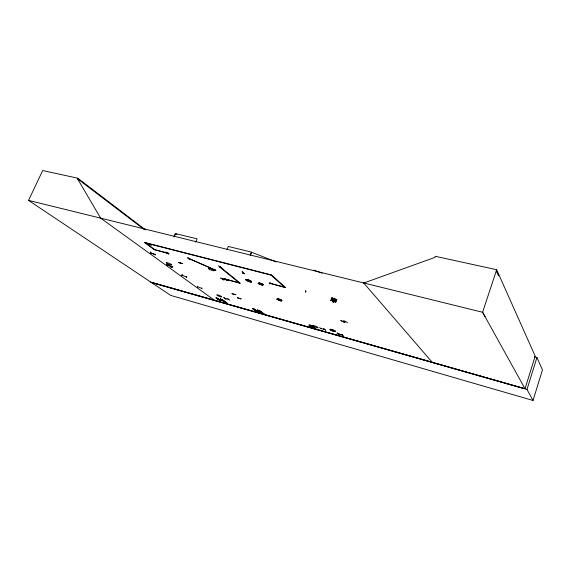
<?xml version="1.0" encoding="UTF-8"?>
<svg xmlns="http://www.w3.org/2000/svg" width="571" height="571" viewBox="0 0 571 571"><rect width="100%" height="100%" fill="white"/><g stroke="black" fill="none" stroke-linecap="round" stroke-linejoin="round"><path stroke-width="0.86" d="M244.452 273.766L242.261 271.639M229.799 300.189L227.693 298.662M314.393 328.339L311.552 326.648M150.366 252.132L150.537 253.224L150.58 252.182M150.537 252.204L150.537 253.146M155.155 255.073L155.419 254.209M315.67 328.603L312.544 328.011M227.265 280.547L223.996 278.534M224.118 278.577L227.444 280.575M343.571 320.552L347.539 322.594M178.495 262.489L182.492 263.638L178.587 262.567M224.025 278.869L228.093 279.968M224.103 278.962L228.179 280.047M242.789 273.316L243.082 272.21L243.01 273.359M243.689 273.109L243.182 272.788M181.849 275.565L182.099 274.765L181.878 275.543M182.285 274.829L182.078 275.593M182.677 275.458L182.213 275.265M145.526 229.877L77.784 178.209L42.697 170.529L28.55 200.392L170.7 295.407L533.029 400.471L542.45 369.922L536.947 357.46L534.377 356.782M186.403 277.385L186.646 276.614M533.029 400.471L526.997 389.465L536.947 357.46M186.589 277.477L186.831 276.728M496.656 269.712L482.602 312.266L525.027 388.723L535.184 356.126L496.656 269.712L435.245 256.279L434.845 257.428L363.748 283.023M277.499 298.44L282.117 300.332L277.52 298.44M336.34 301.038L331.144 298.983L336.319 301.095M336.876 299.718L331.623 297.712L336.854 299.775M330.659 300.31L335.869 302.195L330.702 300.189M331.094 299.14L336.398 300.896M333.35 300.574L333.186 301.188L333.571 300.075M333.186 301.188L333.414 300.574M334.313 298.255L333.935 299.846M333.578 300.767L333.364 301.252L333.778 300.282M333.293 302.502L333.607 300.66M333.899 299.953L334.542 298.369M333.55 301.302L333.3 302.473L333.6 301.053M313.929 328.004L310.959 326.533M257.271 309.889L262.11 313.686L261.846 313.029M270.768 274.294L270.604 274.722L284.822 287.456M250.212 255.323L251.504 252.118L228.286 246.458L226.994 249.606M250.276 255.423L251.568 252.211L276.285 261.953M195.71 242.133L197.088 238.849L175.568 233.603L174.198 236.829M258.099 283.544L262.96 285.414L258.142 283.473M270.319 282.945L269.605 283.858L270.311 282.959M174.012 236.744L175.39 233.518L176.76 234.624M524.171 388.48L214.667 300.432L100.624 218.115L77.52 178.78L77.784 178.209M235.744 294.707L231.99 293.708M235.802 294.715L232.004 293.644M340.908 320.509L344.913 322.472M344.763 322.522L340.916 320.552M220.741 278.006L224.075 280.04L220.749 278.048M261.033 283.673L260.711 284.444M261.09 283.594L260.462 284.358M215.767 270.197L211.598 269.119L215.859 270.261M311.116 326.548L314.207 328.311M312.815 326.848L309.518 326.205L312.929 326.905M168.845 253.36L164.848 252.339L168.973 253.431M321.066 328.903L319.632 327.554M225.809 299.054L223.839 297.584M225.973 299.083L223.825 297.605M337.097 333.036L338.817 334.478L337.318 333.107M338.796 334.428L337.275 333.064M218.536 265.765L221.105 267.692M168.317 254.009L165.768 252.075L168.538 253.995M305.442 290.81L305.449 292.081M305.699 290.867L305.442 291.995M279.576 299.461L279.048 300.068M279.155 300.21L279.876 299.49M166.468 264.758L168.688 264.865L166.489 264.744M166.661 264.823L168.645 264.808M197.33 286.235L197.752 287.156M219.642 300.41L215.945 297.784L219.514 300.317M216.173 297.848L219.821 300.46M220.684 298.918L220.32 298.904L225.638 302.887M225.902 302.937L220.499 299.061M227.08 303.294L221.769 299.233M220.356 300.617L220.77 300.731L216.994 298.026M222.183 299.532L227.229 303.237M225.431 302.723L220.135 298.94M252.767 308.533L257.735 312.43L252.803 308.54M253.781 308.925L259.12 312.744M258.934 310.274L263.574 314.121M259.298 310.381L264.123 314.079L263.638 313.7M257.136 312.273L258.577 312.344M258.849 312.765L259.22 312.858L254.145 309.025M262.581 313.722L257.878 310.074M213.725 269.755L214.146 269.997L213.754 269.769M225.723 279.24L225.852 279.362M257.25 312.209L258.52 312.487M257.35 312.344L252.254 308.476M262.325 313.757L257.514 309.967M264.073 314.15L259.398 310.517M342.836 321.494L345.369 321.537M345.591 321.651L342.985 321.58M312.394 327.361L312.758 327.433M333.207 301.873L332.672 301.624L333.214 301.816M153.835 249.356L167.453 253.131L154.341 249.734L144.399 242.404L271.518 274.958L285.714 287.691L269.255 283.123L284.415 287.092M167.196 253.16L167.553 253.153M225.609 279.59L222.362 278.998M239.22 282.823L225.566 279.169L240.448 283.38L219.978 266.757L219.05 266.529L239.642 283.166M242.932 272.788L243.253 272.931M312.937 327.568L312.437 327.354M305.699 291.524L306.106 291.724M225.038 298.383L228.65 299.44M320.452 328.268L324.506 329.46M342.215 334.999L338.16 333.842M188.83 258.734L188.466 258.642M312.387 327.947L315.82 328.66M338.096 333.778L342.129 334.927M28.55 200.392L482.602 312.266L485.122 316.677M144.927 242.796L271.039 275.108M187.845 257.814L190.321 259.734L187.688 257.735M171.643 266.871L167.667 264.894M219.956 266.764L220.47 266.95L220.042 266.835M244.395 273.795L242.133 271.882M269.291 283.123L269.776 283.316M197.659 286.763L201.749 288.341M341.679 334.349L343.164 335.712L341.515 334.271M325.52 330.195L323.707 328.739L325.513 330.159M151.543 282.388L432.147 362.192M151.458 282.588L526.997 389.465M150.409 282.031L214.453 300.282M524.199 388.53L432.268 362.335L363.534 282.781M262.888 313.722L264.116 314.079M186.417 277.028L182.199 275.293M171.528 266.85L167.76 264.894M186.075 276.885L186.453 276.992M313.836 270.097L322.137 273.188M332.022 298.933L333.5 299.525M332.265 300.524L333.735 301.11M201.927 288.005L201.92 288.79M155.091 254.58L150.573 252.767L155.112 254.587M145.676 242.982L148.745 244.452L147.318 243.403M148.239 243.639L150.002 244.781L149.887 244.06M148.539 243.71L149.573 243.974M145.976 243.053L146.997 243.317M145.691 242.996L154.591 249.548M220.534 300.674L217.08 298.105M221.569 299.347L226.737 303.194M77.52 178.78L143.892 229.306M254.102 309.004L259.184 312.872M180.093 262.824L180.436 263.003M496.256 270.918L498.554 275.857M170.815 266.957L172.842 266.957L170.815 266.957M237.393 297.776L241.183 298.926L237.422 297.841M263.645 284.536L258.763 282.631L263.645 284.551M276.778 299.19L281.332 301.11L276.778 299.19M188.18 258.213L214.817 269.883L188.18 258.213M151.315 245.116L149.945 244.495L151.315 245.116M167.117 263.524A2.998 0.542 22.7 0 0 171.685 265.058A2.998 0.542 22.7 0 0 168.138 262.945A2.998 0.542 22.7 0 0 167.117 263.524M330.987 330.245A2.926 0.528 20.5 0 0 335.448 331.508A2.912 0.521 20.5 0 0 331.772 329.567A2.926 0.528 20.5 0 0 330.987 330.245M335.448 331.508A2.926 0.528 20.5 0 0 331.765 329.567A2.912 0.521 20.5 0 0 331.002 330.238A2.912 0.521 20.5 0 0 335.434 331.494M313.729 326.476A2.855 0.507 20.7 0 0 318.04 327.697A2.855 0.507 20.7 0 0 314.385 325.791A2.855 0.507 20.7 0 0 313.729 326.476M310.089 325.998A2.848 0.5 20.8 0 0 314.364 327.212A2.848 0.5 20.8 0 0 310.717 325.313A2.848 0.5 20.8 0 0 310.089 325.998A2.841 0.5 20.8 0 0 314.364 327.204A2.841 0.5 20.8 0 0 310.724 325.306A2.841 0.5 20.8 0 0 310.096 325.991M209.179 269.105A3.169 0.614 22.3 0 0 214.111 270.747A3.169 0.614 22.3 0 0 210.535 268.527A3.169 0.614 22.3 0 0 209.179 269.105M246.451 280.332A3.226 0.642 21.8 0 0 251.547 282.031A3.226 0.642 21.8 0 0 248.085 279.819A3.226 0.642 21.8 0 0 246.451 280.332A3.219 0.642 21.8 0 0 251.54 282.038A3.219 0.642 21.8 0 0 248.078 279.826A3.219 0.642 21.8 0 0 246.458 280.34M217.48 295.535A2.748 0.464 21.9 0 0 221.762 296.999A2.748 0.464 21.9 0 0 218.7 295.178A2.748 0.464 21.9 0 0 217.48 295.535"/></g></svg>
